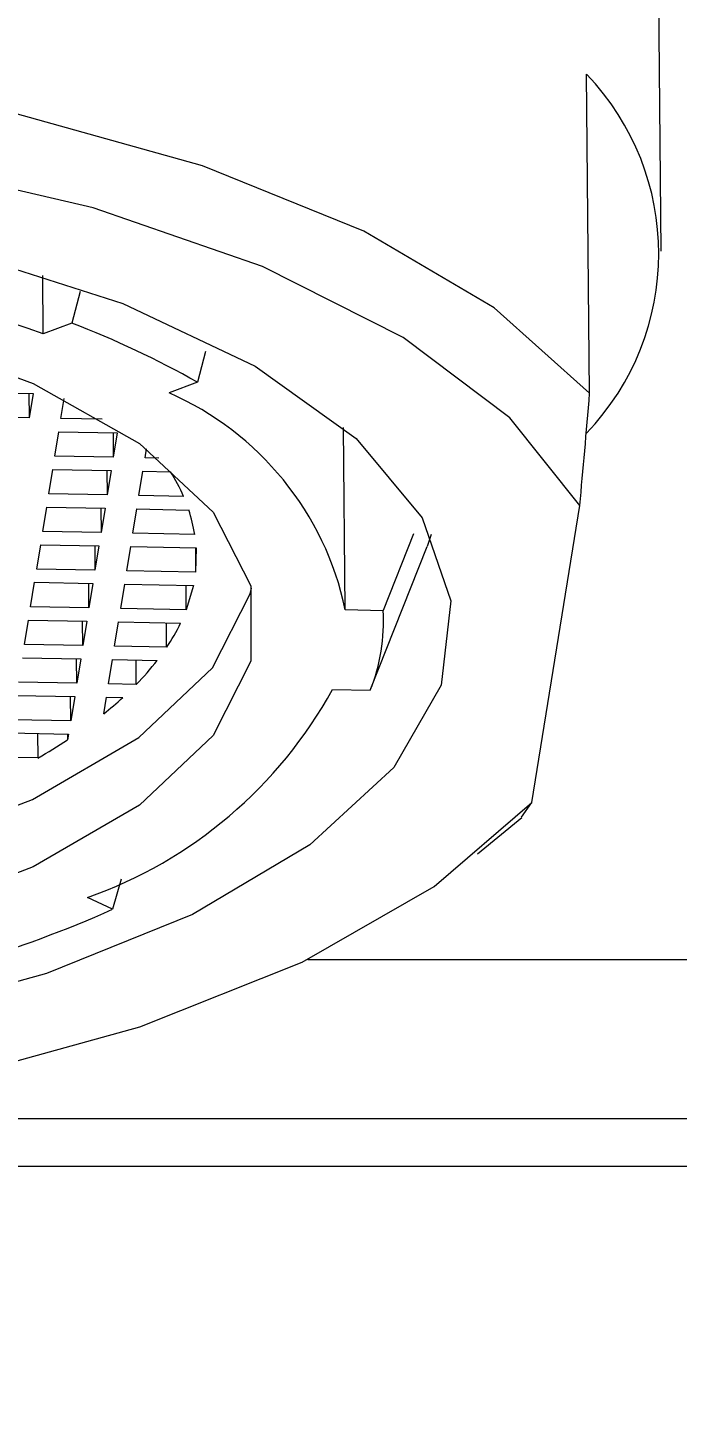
# Model space of a CAD drawing. Extents: x 0 to 3160, y 0 to 2315.
# Drawn here: x 1054.05 to 1060.16, y 454.48 to 467.54 of the extents above; entities that cross this region are included whole.
import ezdxf

# ---------------------------------------------------------------- set-up
doc = ezdxf.new("R2010")
doc.units = 0
doc.header["$LTSCALE"] = 10
doc.header["$MEASUREMENT"] = 0
doc.header["$PDMODE"] = 3
doc.header["$PDSIZE"] = -10
doc.layers.get('0').update_dxf_attribs({"linetype": 'CONTINUOUS'})
doc.layers.get('DEFPOINTS').update_dxf_attribs({"linetype": 'CONTINUOUS'})
doc.styles.add('Daelim Dimension', font='')
doc.styles.get('Daelim Dimension').set_extended_font_data('나눔고딕')
doc.dimstyles.new('DEFAULT', dxfattribs={"dimscale": 2, "dimtxt": 2, "dimasz": 2, "dimexe": 0, "dimexo": 2, "dimgap": 1, "dimtad": 1, "dimdec": 1, "dimzin": 9, "dimdsep": 46, "dimtxsty": 'Daelim Dimension', "dimcen": 0.5, "dimclrd": 252, "dimclre": 252, "dimclrt": 3, "dimadec": 1, "dimazin": 0, "dimtfac": 1, "dimtdec": 1, "dimtix": 1, "dimtmove": 0, "dimatfit": 3, "dimfxl": 1, "dimtolj": 1, "dimtzin": 1, "dimlwd": 9, "dimlwe": 9, "dimarcsym": 0})

# ---------------------------------------------------------------- blocks, each defined once
blk = doc.blocks.new('*D11')
at = {"color": 5, "lineweight": 9, "ltscale": 0.5, "transparency": 16777216}
for p, q in [((941.832, 496.19), (941.832, 325.19)), ((1141.832, 496.19), (1141.832, 325.19)), ((949.832, 327.19), (1133.832, 327.19))]:
    blk.add_line(p, q, dxfattribs=at)
at = {"color": 5, "ltscale": 0.5, "transparency": 16777216}
for points in [[(949.832, 328.523), (949.832, 325.857), (941.832, 327.19)], [(1133.832, 328.523), (1133.832, 325.857), (1141.832, 327.19)]]:
    blk.add_solid(points, dxfattribs=at)
at = {"layer": 'DEFPOINTS', "color": 0, "ltscale": 0.5, "transparency": 16777216}
for p in [(941.832, 500.19), (1141.832, 500.19), (1141.832, 327.19)]:
    blk.add_point(p, dxfattribs=at)
at = {"color": 7, "ltscale": 0.5, "transparency": 16777216, "insert": (1041.832, 339.125), "char_height": 20, "attachment_point": 5, "style": 'Daelim Dimension'}
blk.add_mtext('\\A1;{\\H0.75x;벽배관참고:110~200}', dxfattribs=at)

msp = doc.modelspace()

# ---------------------------------------------------------------- linework, layer by layer
at = {"color": 7, "linetype": 'Continuous', "lineweight": 15}
for p, q in [((1060.011, 465.442), (1059.971, 469.714)), ((1059.337, 464.105), (1059.309, 467.105)), ((1054.195, 464.664), (1054.19, 465.214)), ((1054.542, 465.063), (1054.463, 464.764)), ((1054.463, 464.764), (1054.195, 464.664)), ((1055.723, 464.497), (1055.647, 464.208)), ((1055.647, 464.208), (1055.379, 464.108)), ((1053.551, 464.115), (1054.1, 464.103)), ((1054.061, 464.104), (1054.063, 463.874)), ((1054.1, 464.103), (1054.063, 463.874)), ((1054.362, 463.868), (1054.393, 464.057)), ((1054.063, 463.874), (1053.514, 463.885)), ((1054.75, 463.86), (1054.362, 463.868)), ((1057.038, 462.07), (1057.022, 463.782)), ((1054.305, 463.514), (1054.342, 463.743)), ((1054.342, 463.743), (1054.891, 463.732)), ((1054.852, 463.733), (1054.854, 463.503)), ((1054.891, 463.732), (1054.854, 463.503)), ((1054.854, 463.503), (1054.305, 463.514)), ((1055.153, 463.497), (1055.167, 463.583)), ((1055.283, 463.494), (1055.153, 463.497)), ((1054.248, 463.16), (1054.285, 463.389)), ((1054.285, 463.389), (1054.834, 463.378)), ((1054.795, 463.379), (1054.797, 463.149)), ((1054.834, 463.378), (1054.797, 463.149)), ((1055.096, 463.142), (1055.133, 463.372)), ((1055.133, 463.372), (1055.394, 463.366)), ((1054.797, 463.149), (1054.248, 463.16)), ((1055.517, 463.134), (1055.096, 463.142)), ((1054.191, 462.806), (1054.228, 463.035)), ((1054.228, 463.035), (1054.777, 463.024)), ((1054.737, 463.024), (1054.74, 462.794)), ((1054.777, 463.024), (1054.74, 462.794)), ((1055.039, 462.788), (1055.076, 463.017)), ((1055.076, 463.017), (1055.565, 463.007)), ((1058.793, 460.256), (1059.244, 463.05)), ((1054.74, 462.794), (1054.191, 462.806)), ((1055.621, 462.776), (1055.039, 462.788)), ((1057.678, 462.784), (1057.393, 462.062)), ((1054.134, 462.452), (1054.171, 462.681)), ((1054.171, 462.681), (1054.719, 462.669)), ((1054.68, 462.67), (1054.682, 462.44)), ((1054.719, 462.669), (1054.682, 462.44)), ((1054.982, 462.434), (1055.019, 462.663)), ((1055.019, 462.663), (1055.635, 462.651)), ((1055.627, 462.651), (1055.629, 462.421)), ((1055.635, 462.651), (1055.629, 462.421)), ((1057.272, 461.312), (1057.807, 462.664)), ((1054.682, 462.44), (1054.134, 462.452)), ((1054.076, 462.097), (1054.113, 462.327)), ((1054.113, 462.327), (1054.662, 462.315)), ((1054.625, 462.086), (1054.623, 462.316)), ((1054.662, 462.315), (1054.625, 462.086)), ((1054.925, 462.08), (1054.962, 462.309)), ((1054.962, 462.309), (1055.609, 462.296)), ((1055.629, 462.421), (1054.982, 462.434)), ((1055.541, 462.067), (1055.539, 462.297)), ((1055.609, 462.296), (1055.541, 462.067)), ((1054.625, 462.086), (1054.076, 462.097)), ((1055.541, 462.067), (1054.925, 462.08)), ((1057.038, 462.07), (1057.393, 462.062)), ((1054.019, 461.743), (1054.056, 461.972)), ((1054.056, 461.972), (1054.605, 461.961)), ((1054.568, 461.732), (1054.566, 461.962)), ((1054.605, 461.961), (1054.568, 461.732)), ((1054.867, 461.726), (1054.904, 461.955)), ((1054.904, 461.955), (1055.487, 461.943)), ((1055.356, 461.716), (1055.354, 461.946)), ((1054.568, 461.732), (1054.019, 461.743)), ((1055.356, 461.716), (1054.867, 461.726)), ((1053.999, 461.618), (1054.548, 461.607)), ((1054.511, 461.378), (1054.509, 461.608)), ((1054.548, 461.607), (1054.511, 461.378)), ((1054.81, 461.372), (1054.847, 461.601)), ((1054.847, 461.601), (1055.268, 461.592)), ((1055.071, 461.367), (1055.069, 461.596)), ((1053.942, 461.264), (1054.491, 461.253)), ((1054.511, 461.378), (1053.962, 461.389)), ((1055.071, 461.367), (1054.81, 461.372)), ((1056.917, 461.32), (1057.272, 461.312)), ((1054.454, 461.024), (1054.452, 461.254)), ((1054.491, 461.253), (1054.454, 461.024)), ((1054.765, 461.091), (1054.79, 461.247)), ((1054.79, 461.247), (1054.944, 461.244)), ((1054.454, 461.024), (1053.905, 461.035)), ((1053.885, 460.91), (1054.433, 460.899)), ((1054.146, 460.675), (1054.144, 460.905)), ((1054.424, 460.899), (1054.425, 460.845)), ((1054.433, 460.899), (1054.425, 460.845)), ((1054.146, 460.675), (1053.848, 460.681)), ((1058.696, 460.117), (1058.793, 460.256)), ((1058.282, 459.772), (1058.698, 460.115)), ((1054.929, 459.536), (1054.847, 459.252)), ((1054.847, 459.252), (1054.613, 459.362)), ((1171.845, 456.832), (911.818, 456.832))]:
    msp.add_line(p, q, dxfattribs=at)
at = {"color": 8, "linetype": 'Continuous', "lineweight": 15}
for p, q in [((1056.685, 458.779), (1171.396, 458.779)), ((1171.396, 457.281), (1051.132, 457.281))]:
    msp.add_line(p, q, dxfattribs=at)
at = {"color": 7, "linetype": 'Continuous', "lineweight": 15, "flags": 128}
for points in [[(1059.337, 464.105), (1058.44, 464.908), (1057.212, 465.629), (1055.694, 466.245), (1053.932, 466.736), (1051.984, 467.088), (1049.91, 467.289), (1047.777, 467.333), (1045.652, 467.218), (1043.603, 466.948), (1041.695, 466.531), (1039.988, 465.981), (1038.537, 465.315), (1037.387, 464.554)], [(1059.244, 463.05), (1058.587, 463.873), (1057.581, 464.63), (1056.259, 465.296), (1054.666, 465.849), (1052.854, 466.27), (1050.883, 466.547), (1048.817, 466.668), (1046.726, 466.632), (1044.679, 466.438), (1042.743, 466.093), (1040.983, 465.609), (1039.455, 465.001), (1038.212, 464.29), (1037.295, 463.499)], [(1048.044, 466.048), (1049.936, 465.987), (1051.76, 465.778), (1053.45, 465.427), (1054.944, 464.949), (1056.189, 464.359), (1057.14, 463.68), (1057.761, 462.935), (1058.032, 462.152), (1057.941, 461.36), (1057.493, 460.586), (1056.703, 459.859), (1055.601, 459.204), (1054.225, 458.647), (1052.626, 458.206), (1050.861, 457.898), (1048.994, 457.733), (1047.093, 457.719), (1045.226, 457.854), (1043.461, 458.135), (1041.862, 458.552)], [(1048.044, 465.276), (1049.738, 465.215), (1051.358, 465.008), (1052.834, 464.664), (1054.1, 464.198), (1055.101, 463.631), (1055.794, 462.987), (1056.149, 462.295), (1056.149, 461.584), (1055.794, 460.887), (1055.101, 460.232), (1054.1, 459.65), (1052.834, 459.164), (1051.358, 458.798), (1049.738, 458.566), (1048.044, 458.478), (1046.349, 458.54), (1044.729, 458.747), (1043.253, 459.091), (1041.987, 459.557)], [(1057.846, 462.777), (1057.84, 462.758), (1057.807, 462.664)], [(1039.927, 462.12), (1039.933, 462.096), (1040.287, 461.404), (1040.98, 460.76), (1041.981, 460.193), (1043.247, 459.727), (1044.723, 459.383), (1046.343, 459.176), (1048.038, 459.115), (1049.732, 459.202), (1051.352, 459.434), (1052.828, 459.801), (1054.094, 460.286), (1055.095, 460.868), (1055.788, 461.523), (1056.143, 462.22), (1056.154, 462.271)], [(1036.843, 460.705), (1037.5, 459.882), (1038.506, 459.125), (1039.828, 458.459), (1041.421, 457.906), (1043.233, 457.484), (1045.205, 457.208), (1047.27, 457.086), (1049.361, 457.123), (1051.408, 457.317), (1053.344, 457.662), (1055.104, 458.146), (1056.632, 458.754), (1057.875, 459.465), (1058.793, 460.256)]]:
    msp.add_lwpolyline(points, dxfattribs=at)
at = {"color": 7, "linetype": 'Continuous', "lineweight": 15}
for centre, radius, start, end in [((1057.55, 465.418), 2.437, 316.1187, 43.8079), ((1048.761, 449.504), 16.104, 70.2798, 87.2127), ((1051.412, 456.729), 8.595, 60.4751, 69.2054), ((1054.227, 461.476), 2.873, 11.9239, 66.3626), ((1053.9, 462.428), 1.764, 23.5991, 32.1481), ((1054.224, 462.558), 1.414, 8.9036, 18.5503), ((1055.691, 461.952), 1.706, 337.9607, 3.6907), ((1053.787, 462.768), 1.89, 326.1637, 334.1141), ((1053.205, 463.192), 2.61, 315.6241, 322.2051), ((1053.192, 463.37), 4.252, 289.516, 331.1708), ((1052.534, 463.879), 3.571, 308.6498, 312.4324), ((1051.475, 465.36), 5.393, 299.686, 303.1535), ((1050.13, 469.857), 11.607, 286.8346, 293.9787)]:
    msp.add_arc(centre, radius, start, end, dxfattribs=at)
msp.add_open_spline([(1059.244, 463.05), (1059.276, 463.384), (1059.306, 463.737), (1059.337, 464.105)], degree=3, dxfattribs=at)

# ---------------------------------------------------------------- dimensions: what is measured, and where the dimension line sits
at = {"color": 5, "ltscale": 0.5}
dim = msp.add_linear_dim(base=(1141.832, 327.19), p1=(941.832, 500.19), p2=(1141.832, 500.19), text='{\\H0.75x;벽배관참고:110~<>}', dimstyle='DEFAULT', override={"dimtxt": 10, "dimasz": 4, "dimexe": 1, "dimdec": 0, "dimclrd": 5, "dimclre": 5, "dimclrt": 7}, dxfattribs=at)
dim.commit()
dim.dimension.update_dxf_attribs({"geometry": '*D11', "text_midpoint": (1041.832, 339.125)})

doc.saveas('drawing.dxf')
